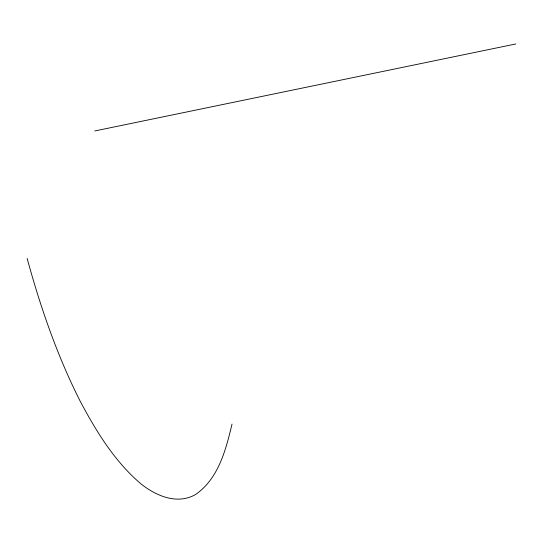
<?xml version="1.0" encoding="UTF-8"?>
<svg xmlns="http://www.w3.org/2000/svg" width="543" height="543" viewBox="0 0 543 543"><rect width="100%" height="100%" fill="white"/><g stroke="black" fill="none" stroke-linecap="round" stroke-linejoin="round"><path stroke-width="0.81" d="M232.024 424.076C225.895 449.733 218.53 478.573 195.609 494.497C177.086 505.031 156.085 495.915 140.881 483.813C114.722 461.557 96.552 431.828 80.507 401.861C57.388 356.242 40.623 307.732 27.15 258.482M94.753 130.965L515.85 43.956"/></g></svg>
